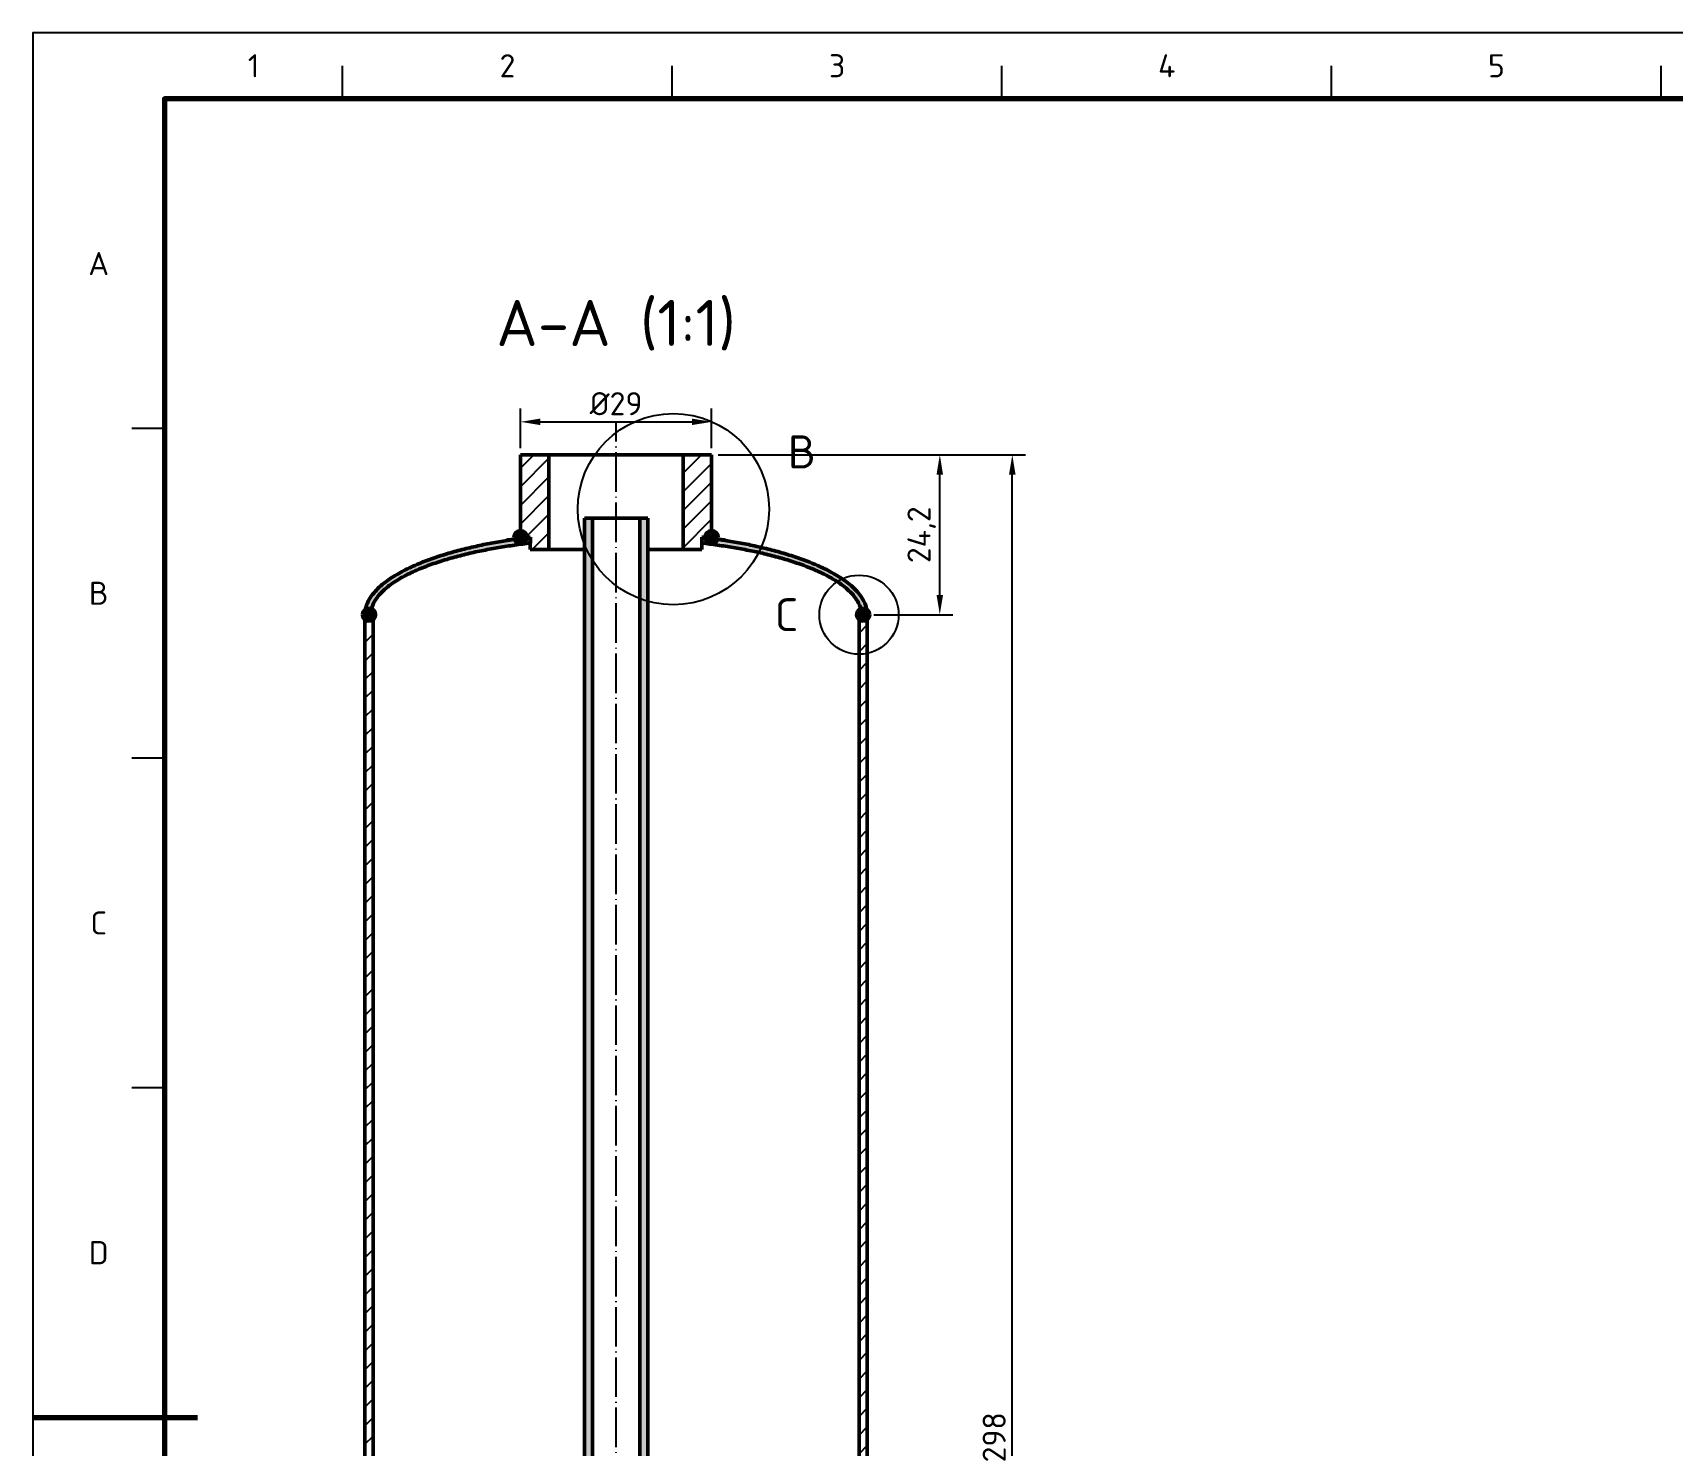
# Model space of a CAD drawing. Header units: millimetres. Extents: x 0 to 594, y 0 to 420.
# Drawn here: x 0 to 248.7, y 205.8 to 420 of the extents above; entities that cross this region are included whole.
import ezdxf
from ezdxf.enums import TextEntityAlignment as Align

# ---------------------------------------------------------------- set-up
doc = ezdxf.new("R2010")
doc.units = ezdxf.units.MM
doc.linetypes.add('ISO04-TRAZO-PUNTO', pattern=[7.625, 6, -0.75, 0.125, -0.75])
for name, color, linetype, lineweight in [('01-VISIBLE', 7, 'CONTINUOUS', 50), ('03-EJE', 1, 'ISO04-TRAZO-PUNTO', 25), ('04-COTA', 3, 'CONTINUOUS', 25), ('05-RAYADO', 8, 'CONTINUOUS', 25), ('06-TEXTO', 7, 'CONTINUOUS', 25), ('07-RECUADRO', 7, 'CONTINUOUS', 70), ('08-FINA', 5, 'CONTINUOUS', 25)]:
    doc.layers.add(name, color=color, linetype=linetype, lineweight=lineweight)
doc.styles.add('ISO3098', font='isocpeur.ttf')
doc.dimstyles.new('FLAMA-ISO', dxfattribs={"dimtxt": 3.5, "dimasz": 3, "dimexe": 2, "dimexo": 1, "dimgap": 1, "dimtad": 1, "dimdec": 1, "dimtxsty": 'ISO3098', "dimcen": 2.5, "dimclrd": 3, "dimclre": 3, "dimclrt": 3, "dimazin": 3, "dimtfac": 1, "dimtmove": 0, "dimatfit": 3, "dimlwd": 25, "dimlwe": 25})

msp = doc.modelspace()

# ---------------------------------------------------------------- hatches: boundary and pattern name
at = {"layer": '05-RAYADO'}
h = msp.add_hatch(dxfattribs=at)
h.set_pattern_fill('ANSI31', scale=0.62992)
h.paths.add_polyline_path([(78.29, 341.62), (75.46, 341.62), (75.46, 343.5), (73.97, 343.5), (73.97, 356), (78.29, 356)])
h = msp.add_hatch(dxfattribs=at)
h.set_pattern_fill('ANSI31', scale=0.62992)
h.paths.add_polyline_path([(102.97, 343.5), (101.48, 343.5), (101.48, 341.62), (98.66, 341.62), (98.66, 356), (102.97, 356)])
h = msp.add_hatch(color=7, dxfattribs=at)
h.dxf.hatch_style = 1
h.paths.add_polyline_path([(84.88, 77.25), (83.67, 77.25), (83.67, 346.4), (84.88, 346.4)])
h = msp.add_hatch(color=7, dxfattribs=at)
h.dxf.hatch_style = 1
h.paths.add_polyline_path([(92.07, 346.4), (93.27, 346.4), (93.27, 77.25), (92.07, 77.25)])
h = msp.add_hatch(color=7, dxfattribs=at)
h.dxf.hatch_style = 1
h.paths.add_polyline_path([(51.27, 331.75), (50.37, 331.75), (50.38, 331.95), (50.39, 332.15), (50.42, 332.35), (50.45, 332.55), (50.5, 332.74), (50.55, 332.94), (50.61, 333.13), (50.68, 333.32), (50.75, 333.5), (50.84, 333.69), (50.93, 333.87), (51.02, 334.04), (51.12, 334.22), (51.23, 334.39), (51.34, 334.55), (51.46, 334.71), (51.58, 334.87), (51.71, 335.03), (51.84, 335.18), (51.97, 335.33), (52.11, 335.48), (52.25, 335.62), (52.39, 335.77), (52.54, 335.9), (52.69, 336.04), (52.84, 336.17), (52.99, 336.3), (53.15, 336.43), (53.3, 336.56), (53.46, 336.68), (53.62, 336.8), (53.78, 336.92), (53.95, 337.04), (54.11, 337.15), (54.28, 337.26), (54.45, 337.37), (54.62, 337.48), (54.79, 337.59), (54.96, 337.69), (55.13, 337.8), (55.3, 337.9), (55.48, 338), (55.65, 338.1), (55.83, 338.19), (56, 338.29), (56.18, 338.38), (56.36, 338.48), (56.54, 338.57), (56.72, 338.66), (56.9, 338.75), (57.08, 338.83), (57.26, 338.92), (57.44, 339), (57.63, 339.09), (57.81, 339.17), (57.99, 339.25), (58.18, 339.33), (58.36, 339.41), (58.55, 339.49), (58.73, 339.56), (58.92, 339.64), (59.11, 339.71), (59.29, 339.79), (59.48, 339.86), (59.67, 339.93), (59.86, 340), (60.04, 340.07), (60.23, 340.14), (60.42, 340.21), (60.61, 340.28), (60.8, 340.34), (60.99, 340.41), (61.18, 340.47), (61.37, 340.53), (61.56, 340.6), (61.75, 340.66), (61.94, 340.72), (62.14, 340.78), (62.33, 340.84), (62.52, 340.9), (62.71, 340.96), (62.9, 341.02), (63.1, 341.07), (63.29, 341.13), (63.48, 341.19), (63.68, 341.24), (63.87, 341.29), (64.06, 341.35), (64.26, 341.4), (64.45, 341.45), (64.64, 341.5), (64.84, 341.56), (65.03, 341.6), (65.23, 341.65), (65.42, 341.7), (65.62, 341.75), (65.81, 341.8), (66.01, 341.84), (66.2, 341.89), (66.4, 341.93), (66.6, 341.98), (66.79, 342.02), (66.99, 342.07), (67.18, 342.11), (67.38, 342.16), (67.58, 342.2), (67.77, 342.24), (67.97, 342.29), (68.16, 342.33), (68.36, 342.37), (68.56, 342.42), (68.75, 342.46), (68.95, 342.5), (69.15, 342.53), (69.34, 342.57), (69.54, 342.61), (69.74, 342.64), (69.94, 342.67), (70.14, 342.71), (70.33, 342.74), (70.53, 342.77), (70.73, 342.8), (70.93, 342.83), (71.13, 342.86), (71.33, 342.89), (71.53, 342.93), (71.72, 342.96), (71.92, 342.99), (72.12, 343.02), (72.32, 343.05), (72.52, 343.08), (72.72, 343.11), (72.73, 343.14), (72.53, 343.12), (72.33, 343.1), (72.13, 343.08), (71.93, 343.07), (72.09, 343.09), (72.28, 343.12), (72.48, 343.14), (72.68, 343.17), (72.88, 343.19), (73.08, 343.21), (73.28, 343.24), (73.48, 343.26), (73.68, 343.29), (73.88, 343.31), (74.08, 343.33), (74.28, 343.36), (74.48, 343.38), (74.68, 343.4), (74.88, 343.43), (75.08, 343.45), (75.28, 343.48), (75.47, 343.5), (75.47, 342.62), (75.28, 342.6), (75.08, 342.57), (74.88, 342.55), (74.68, 342.52), (74.48, 342.5), (74.28, 342.47), (74.08, 342.45), (73.88, 342.42), (73.68, 342.39), (73.48, 342.37), (73.28, 342.34), (73.08, 342.31), (72.88, 342.28), (72.68, 342.25), (72.48, 342.22), (72.28, 342.19), (72.08, 342.16), (71.88, 342.13), (71.68, 342.1), (71.49, 342.07), (71.29, 342.04), (71.09, 342.01), (70.89, 341.97), (70.69, 341.94), (70.49, 341.9), (70.29, 341.87), (70.1, 341.84), (69.9, 341.8), (69.7, 341.76), (69.5, 341.73), (69.3, 341.69), (69.11, 341.65), (68.91, 341.62), (68.71, 341.58), (68.51, 341.54), (68.32, 341.5), (68.12, 341.46), (67.92, 341.42), (67.72, 341.38), (67.53, 341.34), (67.33, 341.29), (67.13, 341.25), (66.94, 341.21), (66.74, 341.16), (66.54, 341.12), (66.35, 341.07), (66.15, 341.03), (65.96, 340.98), (65.76, 340.94), (65.56, 340.89), (65.37, 340.84), (65.17, 340.79), (64.98, 340.74), (64.78, 340.69), (64.59, 340.64), (64.39, 340.59), (64.2, 340.54), (64, 340.49), (63.81, 340.43), (63.62, 340.38), (63.42, 340.33), (63.23, 340.27), (63.04, 340.21), (62.84, 340.16), (62.65, 340.1), (62.46, 340.04), (62.26, 339.98), (62.07, 339.92), (61.88, 339.86), (61.69, 339.8), (61.5, 339.74), (61.31, 339.67), (61.12, 339.61), (60.92, 339.54), (60.73, 339.48), (60.54, 339.41), (60.35, 339.34), (60.17, 339.28), (59.98, 339.21), (59.79, 339.14), (59.6, 339.06), (59.41, 338.99), (59.22, 338.92), (59.04, 338.84), (58.85, 338.77), (58.67, 338.69), (58.48, 338.61), (58.29, 338.53), (58.11, 338.45), (57.93, 338.37), (57.74, 338.29), (57.56, 338.2), (57.38, 338.12), (57.2, 338.03), (57.02, 337.94), (56.84, 337.85), (56.66, 337.76), (56.48, 337.67), (56.3, 337.57), (56.12, 337.48), (55.95, 337.38), (55.77, 337.28), (55.6, 337.18), (55.42, 337.07), (55.25, 336.97), (55.08, 336.86), (54.91, 336.75), (54.75, 336.64), (54.58, 336.53), (54.41, 336.41), (54.25, 336.3), (54.09, 336.18), (53.93, 336.05), (53.77, 335.93), (53.62, 335.8), (53.46, 335.67), (53.31, 335.54), (53.16, 335.4), (53.02, 335.26), (52.88, 335.12), (52.74, 334.97), (52.6, 334.82), (52.47, 334.67), (52.35, 334.51), (52.22, 334.35), (52.11, 334.19), (51.99, 334.02), (51.89, 333.85), (51.79, 333.68), (51.7, 333.5), (51.62, 333.31), (51.54, 333.12), (51.47, 332.93), (51.41, 332.74), (51.36, 332.55), (51.32, 332.35), (51.29, 332.15), (51.28, 331.95)])
h = msp.add_hatch(color=7, dxfattribs=at)
h.dxf.hatch_style = 1
h.paths.add_polyline_path([(72.97, 343.5), (73, 343.7), (73.06, 343.89), (73.15, 344.07), (73.29, 344.22), (73.45, 344.35), (73.63, 344.44), (73.82, 344.49), (74.03, 344.5), (74.23, 344.47), (74.42, 344.4), (74.59, 344.29), (74.73, 344.15), (74.85, 343.99), (74.93, 343.8), (74.97, 343.6), (74.97, 343.4), (74.93, 343.2), (74.85, 343.01), (74.73, 342.85), (74.59, 342.71), (74.42, 342.6), (74.23, 342.53), (74.03, 342.5), (73.82, 342.51), (73.63, 342.56), (73.45, 342.65), (73.29, 342.78), (73.15, 342.93), (73.06, 343.11), (73, 343.3)])
h = msp.add_hatch(color=7, dxfattribs=at)
h.dxf.hatch_style = 1
h.paths.add_polyline_path([(101.47, 343.5), (101.67, 343.48), (101.87, 343.45), (102.07, 343.43), (102.27, 343.41), (102.46, 343.38), (102.66, 343.36), (102.87, 343.33), (103.07, 343.31), (103.27, 343.29), (103.47, 343.26), (103.66, 343.24), (103.86, 343.21), (104.07, 343.19), (104.26, 343.17), (104.46, 343.14), (104.66, 343.12), (104.86, 343.09), (105.03, 343.07), (104.83, 343.08), (104.63, 343.1), (104.43, 343.12), (104.23, 343.14), (104.23, 343.11), (104.43, 343.08), (104.63, 343.05), (104.83, 343.02), (105.02, 342.99), (105.22, 342.96), (105.42, 342.93), (105.62, 342.9), (105.82, 342.86), (106.02, 342.83), (106.21, 342.8), (106.41, 342.77), (106.61, 342.74), (106.81, 342.71), (107.01, 342.68), (107.21, 342.64), (107.4, 342.61), (107.6, 342.57), (107.8, 342.53), (108, 342.5), (108.19, 342.46), (108.39, 342.42), (108.59, 342.37), (108.78, 342.33), (108.98, 342.29), (109.18, 342.25), (109.37, 342.2), (109.57, 342.16), (109.76, 342.11), (109.96, 342.07), (110.16, 342.02), (110.35, 341.98), (110.55, 341.94), (110.74, 341.89), (110.94, 341.84), (111.13, 341.8), (111.33, 341.75), (111.52, 341.7), (111.72, 341.65), (111.91, 341.61), (112.11, 341.56), (112.3, 341.51), (112.5, 341.45), (112.69, 341.4), (112.88, 341.35), (113.08, 341.3), (113.27, 341.24), (113.47, 341.19), (113.66, 341.13), (113.85, 341.07), (114.04, 341.02), (114.24, 340.96), (114.43, 340.9), (114.62, 340.84), (114.81, 340.78), (115, 340.72), (115.19, 340.66), (115.39, 340.6), (115.58, 340.54), (115.77, 340.47), (115.96, 340.41), (116.15, 340.34), (116.34, 340.28), (116.53, 340.21), (116.72, 340.14), (116.9, 340.07), (117.09, 340), (117.28, 339.93), (117.47, 339.86), (117.66, 339.79), (117.84, 339.71), (118.03, 339.64), (118.22, 339.56), (118.4, 339.49), (118.59, 339.41), (118.77, 339.33), (118.95, 339.25), (119.14, 339.17), (119.32, 339.09), (119.5, 339), (119.69, 338.92), (119.87, 338.83), (120.05, 338.75), (120.23, 338.66), (120.41, 338.57), (120.59, 338.48), (120.77, 338.38), (120.94, 338.29), (121.12, 338.19), (121.3, 338.1), (121.47, 338), (121.65, 337.9), (121.82, 337.8), (121.99, 337.69), (122.16, 337.59), (122.33, 337.48), (122.5, 337.37), (122.67, 337.26), (122.84, 337.15), (123, 337.04), (123.16, 336.92), (123.33, 336.8), (123.49, 336.68), (123.65, 336.56), (123.8, 336.43), (123.96, 336.3), (124.11, 336.17), (124.26, 336.04), (124.41, 335.9), (124.56, 335.77), (124.7, 335.62), (124.84, 335.48), (124.98, 335.33), (125.11, 335.18), (125.24, 335.03), (125.37, 334.87), (125.49, 334.72), (125.61, 334.55), (125.72, 334.39), (125.83, 334.22), (125.93, 334.04), (126.02, 333.87), (126.11, 333.69), (126.2, 333.51), (126.27, 333.32), (126.34, 333.13), (126.4, 332.94), (126.45, 332.74), (126.5, 332.55), (126.53, 332.35), (126.56, 332.15), (126.57, 331.95), (126.57, 331.75), (125.67, 331.75), (125.67, 331.95), (125.66, 332.15), (125.63, 332.35), (125.59, 332.55), (125.54, 332.74), (125.48, 332.93), (125.41, 333.12), (125.33, 333.31), (125.25, 333.5), (125.16, 333.68), (125.06, 333.85), (124.96, 334.02), (124.84, 334.19), (124.73, 334.35), (124.6, 334.51), (124.48, 334.67), (124.35, 334.82), (124.21, 334.97), (124.07, 335.12), (123.93, 335.26), (123.79, 335.4), (123.64, 335.54), (123.49, 335.67), (123.33, 335.8), (123.18, 335.93), (123.02, 336.05), (122.86, 336.18), (122.7, 336.3), (122.54, 336.41), (122.37, 336.53), (122.2, 336.64), (122.04, 336.75), (121.87, 336.86), (121.7, 336.97), (121.53, 337.07), (121.35, 337.18), (121.18, 337.28), (121, 337.38), (120.83, 337.48), (120.65, 337.57), (120.47, 337.67), (120.29, 337.76), (120.11, 337.85), (119.93, 337.94), (119.75, 338.03), (119.57, 338.12), (119.39, 338.2), (119.21, 338.29), (119.02, 338.37), (118.84, 338.45), (118.66, 338.53), (118.47, 338.61), (118.28, 338.69), (118.1, 338.77), (117.91, 338.84), (117.73, 338.92), (117.54, 338.99), (117.35, 339.06), (117.16, 339.14), (116.97, 339.21), (116.78, 339.28), (116.6, 339.34), (116.41, 339.41), (116.22, 339.48), (116.03, 339.54), (115.83, 339.61), (115.64, 339.67), (115.45, 339.74), (115.26, 339.8), (115.07, 339.86), (114.88, 339.92), (114.69, 339.98), (114.49, 340.04), (114.3, 340.1), (114.11, 340.16), (113.91, 340.21), (113.72, 340.27), (113.53, 340.33), (113.33, 340.38), (113.14, 340.43), (112.95, 340.49), (112.75, 340.54), (112.56, 340.59), (112.36, 340.64), (112.17, 340.69), (111.97, 340.74), (111.78, 340.79), (111.58, 340.84), (111.39, 340.89), (111.19, 340.94), (110.99, 340.98), (110.8, 341.03), (110.6, 341.07), (110.41, 341.12), (110.21, 341.16), (110.01, 341.21), (109.82, 341.25), (109.62, 341.29), (109.42, 341.34), (109.23, 341.38), (109.03, 341.42), (108.83, 341.46), (108.63, 341.5), (108.44, 341.54), (108.24, 341.58), (108.04, 341.62), (107.84, 341.65), (107.65, 341.69), (107.45, 341.73), (107.25, 341.76), (107.05, 341.8), (106.85, 341.84), (106.66, 341.87), (106.46, 341.9), (106.26, 341.94), (106.06, 341.97), (105.86, 342.01), (105.66, 342.04), (105.46, 342.07), (105.27, 342.1), (105.07, 342.13), (104.87, 342.16), (104.67, 342.19), (104.47, 342.22), (104.27, 342.25), (104.07, 342.28), (103.87, 342.31), (103.67, 342.34), (103.47, 342.37), (103.27, 342.39), (103.07, 342.42), (102.87, 342.45), (102.67, 342.47), (102.47, 342.5), (102.27, 342.52), (102.07, 342.55), (101.87, 342.57), (101.67, 342.6), (101.47, 342.62)])
h = msp.add_hatch(color=7, dxfattribs=at)
h.dxf.hatch_style = 1
h.paths.add_polyline_path([(103.97, 343.5), (103.95, 343.3), (103.89, 343.11), (103.8, 342.93), (103.66, 342.78), (103.5, 342.65), (103.32, 342.56), (103.13, 342.51), (102.92, 342.5), (102.72, 342.53), (102.53, 342.6), (102.36, 342.71), (102.22, 342.85), (102.1, 343.01), (102.02, 343.2), (101.98, 343.4), (101.98, 343.6), (102.02, 343.8), (102.1, 343.99), (102.22, 344.15), (102.36, 344.29), (102.53, 344.4), (102.72, 344.47), (102.92, 344.5), (103.13, 344.49), (103.32, 344.44), (103.5, 344.35), (103.66, 344.22), (103.8, 344.07), (103.89, 343.89), (103.95, 343.7)])
h = msp.add_hatch(color=7, dxfattribs=at)
h.dxf.hatch_style = 1
h.paths.add_polyline_path([(50, 331.75), (50.02, 331.95), (50.08, 332.14), (50.18, 332.32), (50.31, 332.47), (50.47, 332.6), (50.65, 332.69), (50.85, 332.74), (51.05, 332.75), (51.25, 332.72), (51.44, 332.65), (51.61, 332.54), (51.76, 332.4), (51.87, 332.24), (51.95, 332.05), (51.99, 331.85), (51.99, 331.65), (51.95, 331.45), (51.87, 331.26), (51.76, 331.1), (51.61, 330.96), (51.44, 330.85), (51.25, 330.78), (51.05, 330.75), (50.85, 330.76), (50.65, 330.81), (50.47, 330.9), (50.31, 331.03), (50.18, 331.18), (50.08, 331.36), (50.02, 331.55)])
h = msp.add_hatch(dxfattribs=at)
h.set_pattern_fill('ANSI31', scale=0.62992)
h.paths.add_polyline_path([(51.62, 80), (50.37, 80), (50.37, 331.75), (51.62, 331.75)])
h = msp.add_hatch(color=7, dxfattribs=at)
h.dxf.hatch_style = 1
h.paths.add_polyline_path([(126.95, 331.75), (126.93, 331.55), (126.87, 331.36), (126.77, 331.18), (126.64, 331.03), (126.48, 330.9), (126.3, 330.81), (126.1, 330.76), (125.9, 330.75), (125.7, 330.78), (125.51, 330.85), (125.34, 330.96), (125.19, 331.1), (125.08, 331.26), (125, 331.45), (124.96, 331.65), (124.96, 331.85), (125, 332.05), (125.08, 332.24), (125.19, 332.4), (125.34, 332.54), (125.51, 332.65), (125.7, 332.72), (125.9, 332.75), (126.1, 332.74), (126.3, 332.69), (126.48, 332.6), (126.64, 332.47), (126.77, 332.32), (126.87, 332.14), (126.93, 331.95)])
h = msp.add_hatch(dxfattribs=at)
h.set_pattern_fill('ANSI31', scale=0.62992)
h.paths.add_polyline_path([(125.32, 331.75), (126.57, 331.75), (126.57, 80), (125.32, 80)])

# ---------------------------------------------------------------- linework, layer by layer
at = {"layer": '01-VISIBLE'}
for p, q in [((78.29, 356), (73.97, 356)), ((73.97, 343.5), (73.97, 356)), ((78.29, 341.62), (78.29, 356)), ((102.97, 356), (98.66, 356)), ((98.66, 356), (98.66, 341.62)), ((102.97, 343.5), (102.97, 356)), ((83.67, 77.25), (83.67, 346.4)), ((84.88, 346.4), (83.67, 346.4)), ((84.88, 77.25), (84.88, 346.4)), ((93.27, 346.4), (92.07, 346.4)), ((92.07, 77.25), (92.07, 346.4)), ((93.27, 77.25), (93.27, 346.4)), ((75.46, 343.5), (73.97, 343.5)), ((75.46, 341.62), (75.46, 343.5)), ((75.47, 343.5), (75.47, 342.62)), ((101.47, 343.5), (101.47, 342.62)), ((101.48, 341.62), (101.48, 343.5)), ((102.97, 343.5), (101.48, 343.5)), ((78.29, 341.62), (75.46, 341.62)), ((101.48, 341.62), (98.66, 341.62)), ((50.37, 80), (50.37, 331.75)), ((51.62, 331.75), (50.37, 331.75)), ((50.37, 331.75), (51.27, 331.75)), ((51.62, 80), (51.62, 331.75)), ((126.57, 331.75), (125.32, 331.75)), ((125.32, 80), (125.32, 331.75)), ((125.67, 331.75), (126.57, 331.75)), ((126.57, 80), (126.57, 331.75))]:
    msp.add_line(p, q, dxfattribs=at)
for points in [[(98.66, 356), (98.36, 356), (98.05, 356), (97.75, 356), (97.45, 356), (97.14, 356), (96.84, 356), (96.53, 356), (96.23, 356), (95.93, 356), (95.62, 356), (95.32, 356), (95.01, 356), (94.71, 356), (94.41, 356), (94.1, 356), (93.8, 356), (93.49, 356), (93.19, 356), (92.88, 356), (92.58, 356), (92.28, 356), (91.97, 356), (91.67, 356), (91.36, 356), (91.06, 356), (90.76, 356), (90.45, 356), (90.15, 356), (89.84, 356), (89.54, 356), (89.24, 356), (88.93, 356), (88.63, 356), (88.32, 356), (88.02, 356), (87.71, 356), (87.41, 356), (87.11, 356), (86.8, 356), (86.5, 356), (86.19, 356), (85.89, 356), (85.59, 356), (85.28, 356), (84.98, 356), (84.67, 356), (84.37, 356), (84.07, 356), (83.76, 356), (83.46, 356), (83.15, 356), (82.85, 356), (82.54, 356), (82.24, 356), (81.94, 356), (81.63, 356), (81.33, 356), (81.02, 356), (80.72, 356), (80.42, 356), (80.11, 356), (79.81, 356), (79.5, 356), (79.2, 356), (78.9, 356), (78.59, 356), (78.29, 356)], [(92.07, 346.4), (91.77, 346.4), (91.47, 346.4), (91.17, 346.4), (90.88, 346.4), (90.57, 346.4), (90.27, 346.4), (89.97, 346.4), (89.67, 346.4), (89.38, 346.4), (89.07, 346.4), (88.77, 346.4), (88.47, 346.4), (88.17, 346.4), (87.88, 346.4), (87.57, 346.4), (87.27, 346.4), (86.97, 346.4), (86.67, 346.4), (86.38, 346.4), (86.08, 346.4), (85.77, 346.4), (85.47, 346.4), (85.17, 346.4), (84.88, 346.4)], [(71.91, 343.06), (72.23, 343.11), (72.55, 343.15), (72.88, 343.19), (73.2, 343.23), (73.53, 343.27), (73.85, 343.31), (74.18, 343.34), (74.5, 343.38), (74.83, 343.42), (75.15, 343.46), (75.47, 343.5)], [(105.04, 343.06), (104.72, 343.11), (104.4, 343.15), (104.07, 343.19), (103.75, 343.23), (103.42, 343.27), (103.1, 343.31), (102.77, 343.34), (102.45, 343.38), (102.12, 343.42), (101.8, 343.46), (101.47, 343.5)], [(50.37, 331.75), (50.39, 332.05), (50.42, 332.35), (50.47, 332.65), (50.55, 332.94), (50.64, 333.23), (50.76, 333.51), (50.88, 333.79), (51.03, 334.05), (51.18, 334.31), (51.35, 334.56), (51.53, 334.81), (51.72, 335.04), (51.92, 335.27), (52.13, 335.49), (52.34, 335.71), (52.56, 335.92), (52.78, 336.12), (53.01, 336.32), (53.25, 336.51), (53.48, 336.7), (53.73, 336.88), (53.97, 337.05), (54.22, 337.22), (54.48, 337.39), (54.73, 337.55), (54.99, 337.71), (55.25, 337.87), (55.51, 338.02), (55.78, 338.17), (56.04, 338.31), (56.31, 338.45), (56.58, 338.59), (56.85, 338.72), (57.12, 338.85), (57.4, 338.98), (57.67, 339.11), (57.95, 339.23), (58.23, 339.35), (58.51, 339.47), (58.79, 339.58), (59.07, 339.7), (59.35, 339.81), (59.63, 339.92), (59.91, 340.02), (60.2, 340.13), (60.48, 340.23), (60.77, 340.33), (61.06, 340.43), (61.34, 340.53), (61.63, 340.62), (61.92, 340.71), (62.21, 340.8), (62.5, 340.89), (62.79, 340.98), (63.08, 341.07), (63.37, 341.15), (63.66, 341.24), (63.95, 341.32), (64.24, 341.4), (64.53, 341.48), (64.83, 341.55), (65.12, 341.63), (65.41, 341.7), (65.71, 341.77), (66, 341.84), (66.3, 341.91), (66.59, 341.98), (66.89, 342.05), (67.18, 342.11), (67.48, 342.18), (67.77, 342.24), (68.07, 342.31), (68.36, 342.38), (68.66, 342.44), (68.96, 342.5), (69.25, 342.55), (69.55, 342.61), (69.85, 342.66), (70.15, 342.71), (70.45, 342.76), (70.75, 342.8), (71.05, 342.85), (71.35, 342.9), (71.64, 342.94), (71.94, 342.99), (72.24, 343.04), (72.54, 343.08), (72.8, 343.14)], [(75.47, 342.62), (75.18, 342.58), (74.88, 342.55), (74.58, 342.51), (74.28, 342.47), (73.98, 342.43), (73.68, 342.39), (73.39, 342.35), (73.09, 342.31), (72.79, 342.27), (72.49, 342.22), (72.19, 342.18), (71.9, 342.13), (71.6, 342.09), (71.3, 342.04), (71.01, 341.99), (70.71, 341.94), (70.41, 341.89), (70.12, 341.84), (69.82, 341.79), (69.52, 341.73), (69.23, 341.68), (68.93, 341.62), (68.64, 341.56), (68.34, 341.5), (68.05, 341.44), (67.75, 341.38), (67.46, 341.32), (67.16, 341.26), (66.87, 341.19), (66.58, 341.13), (66.28, 341.06), (65.99, 340.99), (65.7, 340.92), (65.4, 340.85), (65.11, 340.78), (64.82, 340.7), (64.53, 340.63), (64.24, 340.55), (63.95, 340.47), (63.66, 340.39), (63.37, 340.31), (63.08, 340.23), (62.79, 340.14), (62.5, 340.05), (62.21, 339.97), (61.93, 339.88), (61.64, 339.78), (61.36, 339.69), (61.07, 339.59), (60.79, 339.5), (60.5, 339.4), (60.22, 339.29), (59.94, 339.19), (59.65, 339.08), (59.37, 338.98), (59.09, 338.87), (58.82, 338.75), (58.54, 338.64), (58.26, 338.52), (57.99, 338.4), (57.71, 338.27), (57.44, 338.15), (57.17, 338.02), (56.9, 337.88), (56.63, 337.75), (56.36, 337.61), (56.1, 337.46), (55.84, 337.32), (55.58, 337.16), (55.32, 337.01), (55.06, 336.85), (54.81, 336.69), (54.56, 336.52), (54.32, 336.34), (54.07, 336.16), (53.84, 335.98), (53.6, 335.79), (53.37, 335.59), (53.15, 335.39), (52.94, 335.18), (52.73, 334.96), (52.53, 334.74), (52.34, 334.5), (52.16, 334.26), (51.99, 334.02), (51.83, 333.76), (51.7, 333.49), (51.58, 333.21), (51.47, 332.93), (51.39, 332.64), (51.32, 332.35), (51.28, 332.05), (51.27, 331.75)], [(72.8, 343.14), (72.65, 343.13), (72.5, 343.12), (72.36, 343.1), (72.21, 343.09), (72.06, 343.08), (71.91, 343.06)], [(71.91, 343.06), (72, 343.06), (72.08, 343.06), (72.17, 343.06), (72.25, 343.06), (72.34, 343.06), (72.43, 343.06)], [(83.67, 341.62), (83.36, 341.62), (83.04, 341.62), (82.72, 341.62), (82.41, 341.62), (82.09, 341.62), (81.77, 341.62), (81.46, 341.62), (81.14, 341.62), (80.82, 341.62), (80.51, 341.62), (80.19, 341.62), (79.87, 341.62), (79.55, 341.62), (79.24, 341.62), (78.92, 341.62), (78.6, 341.62), (78.29, 341.62)], [(98.66, 341.62), (98.35, 341.62), (98.03, 341.62), (97.71, 341.62), (97.4, 341.62), (97.08, 341.62), (96.76, 341.62), (96.44, 341.62), (96.13, 341.62), (95.81, 341.62), (95.49, 341.62), (95.18, 341.62), (94.86, 341.62), (94.54, 341.62), (94.23, 341.62), (93.91, 341.62), (93.59, 341.62), (93.27, 341.62)], [(101.47, 342.62), (101.77, 342.58), (102.07, 342.55), (102.37, 342.51), (102.67, 342.47), (102.97, 342.43), (103.27, 342.39), (103.56, 342.35), (103.86, 342.31), (104.16, 342.27), (104.46, 342.22), (104.76, 342.18), (105.05, 342.13), (105.35, 342.09), (105.65, 342.04), (105.94, 341.99), (106.24, 341.94), (106.54, 341.89), (106.83, 341.84), (107.13, 341.79), (107.43, 341.73), (107.72, 341.68), (108.02, 341.62), (108.31, 341.56), (108.61, 341.5), (108.9, 341.44), (109.2, 341.38), (109.49, 341.32), (109.79, 341.26), (110.08, 341.19), (110.37, 341.13), (110.67, 341.06), (110.96, 340.99), (111.25, 340.92), (111.55, 340.85), (111.84, 340.78), (112.13, 340.7), (112.42, 340.63), (112.71, 340.55), (113, 340.47), (113.29, 340.39), (113.58, 340.31), (113.87, 340.23), (114.16, 340.14), (114.45, 340.05), (114.74, 339.97), (115.02, 339.88), (115.31, 339.78), (115.59, 339.69), (115.88, 339.59), (116.16, 339.5), (116.45, 339.4), (116.73, 339.29), (117.01, 339.19), (117.3, 339.08), (117.58, 338.98), (117.86, 338.87), (118.13, 338.75), (118.41, 338.64), (118.69, 338.52), (118.96, 338.4), (119.24, 338.27), (119.51, 338.15), (119.78, 338.02), (120.05, 337.88), (120.32, 337.75), (120.59, 337.61), (120.85, 337.46), (121.11, 337.32), (121.37, 337.16), (121.63, 337.01), (121.89, 336.85), (122.14, 336.69), (122.39, 336.52), (122.63, 336.34), (122.88, 336.16), (123.11, 335.98), (123.35, 335.79), (123.58, 335.59), (123.8, 335.39), (124.01, 335.18), (124.22, 334.96), (124.42, 334.74), (124.61, 334.5), (124.79, 334.26), (124.96, 334.02), (125.12, 333.76), (125.25, 333.49), (125.37, 333.21), (125.48, 332.93), (125.56, 332.64), (125.63, 332.35), (125.67, 332.05), (125.67, 331.75)], [(126.57, 331.75), (126.56, 332.05), (126.53, 332.35), (126.48, 332.65), (126.4, 332.94), (126.31, 333.23), (126.19, 333.51), (126.07, 333.79), (125.92, 334.05), (125.77, 334.31), (125.6, 334.56), (125.42, 334.81), (125.23, 335.04), (125.03, 335.27), (124.83, 335.49), (124.61, 335.71), (124.39, 335.92), (124.17, 336.12), (123.94, 336.32), (123.7, 336.51), (123.47, 336.7), (123.22, 336.88), (122.98, 337.05), (122.73, 337.22), (122.47, 337.39), (122.22, 337.55), (121.96, 337.71), (121.7, 337.87), (121.44, 338.02), (121.17, 338.17), (120.91, 338.31), (120.64, 338.45), (120.37, 338.59), (120.1, 338.72), (119.83, 338.85), (119.55, 338.98), (119.28, 339.11), (119, 339.23), (118.72, 339.35), (118.44, 339.47), (118.16, 339.58), (117.88, 339.7), (117.6, 339.81), (117.32, 339.92), (117.04, 340.02), (116.75, 340.13), (116.47, 340.23), (116.18, 340.33), (115.89, 340.43), (115.61, 340.53), (115.32, 340.62), (115.03, 340.71), (114.74, 340.8), (114.45, 340.89), (114.16, 340.98), (113.87, 341.07), (113.58, 341.15), (113.29, 341.24), (113, 341.32), (112.71, 341.4), (112.42, 341.48), (112.12, 341.55), (111.83, 341.63), (111.54, 341.7), (111.24, 341.77), (110.95, 341.84), (110.65, 341.91), (110.36, 341.98), (110.06, 342.05), (109.77, 342.11), (109.47, 342.18), (109.18, 342.24), (108.88, 342.31), (108.59, 342.38), (108.29, 342.44), (107.99, 342.5), (107.7, 342.55), (107.4, 342.61), (107.1, 342.66), (106.8, 342.71), (106.5, 342.76), (106.2, 342.8), (105.9, 342.85), (105.61, 342.9), (105.31, 342.94), (105.01, 342.99), (104.71, 343.04), (104.41, 343.08), (104.15, 343.14)], [(104.15, 343.14), (104.3, 343.13), (104.45, 343.12), (104.59, 343.1), (104.74, 343.09), (104.89, 343.08), (105.04, 343.06)], [(104.52, 343.06), (104.61, 343.06), (104.7, 343.06), (104.78, 343.06), (104.87, 343.06), (104.95, 343.06), (105.04, 343.06)]]:
    msp.add_lwpolyline(points, dxfattribs=at)
for centre, start, end in [((73.97, 343.5), 90, 180), ((73.97, 343.5), 180, -90), ((73.97, 343.5), -90, 90), ((102.97, 343.5), 90, -90), ((102.97, 343.5), 0, 90), ((102.97, 343.5), -90, 0), ((51, 331.75), 90, 180), ((51, 331.75), 180, -90), ((51, 331.75), -90, 90), ((125.95, 331.75), 90, -90), ((125.95, 331.75), 0, 90), ((125.95, 331.75), -90, 0)]:
    msp.add_arc(centre, 1, start, end, dxfattribs=at)
at = {"layer": '03-EJE'}
msp.add_line((88.47, 53), (88.47, 361), dxfattribs=at)
at = {"layer": '07-RECUADRO'}
msp.add_line((0, 210), (25, 210), dxfattribs=at)
msp.add_lwpolyline([(20, 10), (584, 10), (584, 410), (20, 410)], close=True, dxfattribs=at)
at = {"layer": '08-FINA'}
for p, q in [((47, 410), (47, 415)), ((97, 410), (97, 415)), ((147, 410), (147, 415)), ((197, 410), (197, 415)), ((247, 410), (247, 415)), ((20, 360), (15, 360)), ((20, 310), (15, 310)), ((20, 260), (15, 260))]:
    msp.add_line(p, q, dxfattribs=at)
msp.add_lwpolyline([(0, 0), (594, 0), (594, 420), (0, 420)], close=True, dxfattribs=at)
for centre, radius in [((97.17, 347.75), 14.5), ((125.32, 331.75), 6)]:
    msp.add_circle(centre, radius, dxfattribs=at)

# ---------------------------------------------------------------- texts
at = {"layer": '06-TEXTO', "style": 'ISO3098'}
for s, height, p in [('1', 3.5, (33.5, 415)), ('2', 3.5, (72, 415)), ('3', 3.5, (122, 415)), ('4', 3.5, (172, 415)), ('5', 3.5, (222, 415)), ('A', 3.5, (10, 385)), ('A-A (1:1)', 7, (88.47, 376)), ('B', 5, (116.67, 356.45)), ('B', 3.5, (10, 335)), ('C', 5, (114.32, 331.75)), ('C', 3.5, (10, 285)), ('D', 3.5, (10, 235))]:
    msp.add_text(s, height=height, dxfattribs=at).set_placement(p, align=Align.MIDDLE_CENTER)

# ---------------------------------------------------------------- dimensions: what is measured, and where the dimension line sits
at = {"layer": '04-COTA'}
msp.add_linear_dim(base=(73.97, 361), p1=(73.97, 356), p2=(102.97, 356), dimstyle='FLAMA-ISO', override={"dimlfac": 1, "dimpost": '%%c<>'}, dxfattribs=at).render()
for base, p1, p2 in [((148.57, 58), (126.57, 58), (102.97, 356)), ((137.575, 331.7501), (126.575, 331.7501), (102.975, 356))]:
    msp.add_linear_dim(base=base, p1=p1, p2=p2, angle=90, dimstyle='FLAMA-ISO', override={"dimlfac": 1}, dxfattribs=at).render()

doc.saveas('drawing.dxf')
